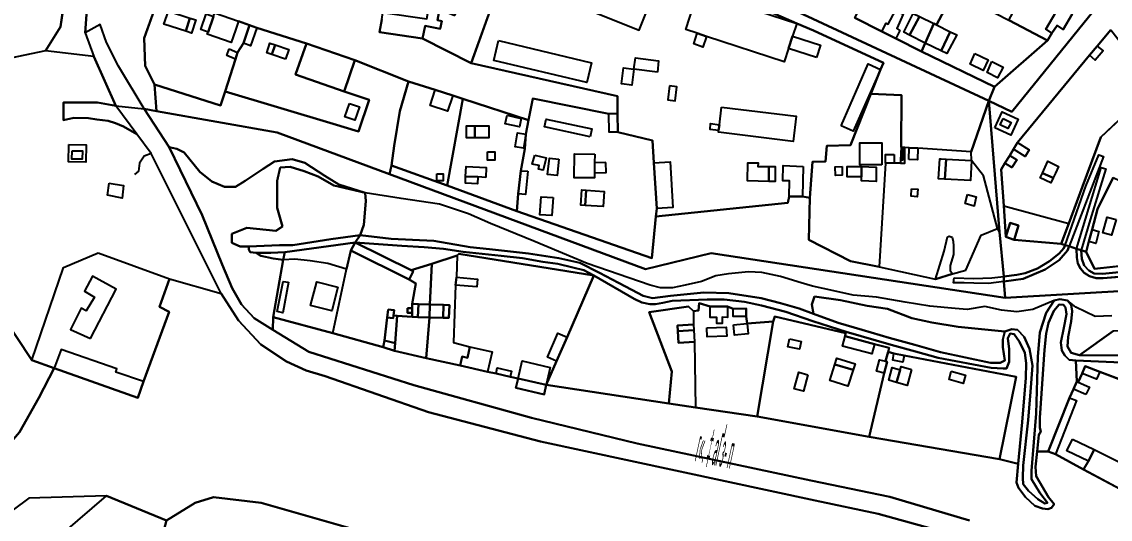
# Model space of a CAD drawing. Extents: x -0.0117 to 0.0179, y -0.0158 to 0.0121.
# Drawn here: x -0.001048 to 0.003397, y -0.00406 to -0.002031 of the extents above; entities that cross this region are included whole.
import ezdxf

# ---------------------------------------------------------------- set-up
doc = ezdxf.new("R2010")
doc.units = 0
doc.header["$MEASUREMENT"] = 0
doc.linetypes.add('DASHED', pattern=[0.75, 0.5, -0.25])
doc.linetypes.add('DOT', pattern=[1, 0, -1])
doc.layers.get('0').update_dxf_attribs({"linetype": 'CONTINUOUS'})

msp = doc.modelspace()

# ---------------------------------------------------------------- linework, layer by layer
at = {"color": 7, "linetype": 'DOT'}
for points in [[(-0.000268, -0.001028), (-0.000406, -0.001352), (-0.00048, -0.001526), (-0.000493, -0.001556), (-0.000499, -0.001572), (-0.000456, -0.00159), (-0.000473, -0.001647), (-0.0005, -0.001735), (-0.000485, -0.001793), (-0.000483, -0.001916), (-0.000548, -0.002098), (-0.000544, -0.002211), (-0.000505, -0.002287), (-0.000497, -0.002395), (-0.000548, -0.002386), (-0.000652, -0.002212), (-0.000701, -0.002115), (-0.000728, -0.002042), (-0.000788, -0.002076), (-0.000758, -0.001633), (-0.000483, -0.000776)], [(-0.001934, -0.001832), (-0.001608, -0.001702), (-0.001558, -0.001594), (-0.001289, -0.001584), (-0.000758, -0.001633), (-0.000788, -0.002076), (-0.000753, -0.002172), (-0.000951, -0.00215), (-0.00089, -0.002052), (-0.000854, -0.001813), (-0.001034, -0.001777), (-0.001047, -0.00183), (-0.001263, -0.001791), (-0.001347, -0.001814), (-0.001403, -0.001867), (-0.001446, -0.001866), (-0.001458, -0.001927), (-0.001467, -0.001972), (-0.00151, -0.001964)], [(0.000952, -0.001599), (0.001018, -0.00156), (0.000787, -0.0022), (0.000589, -0.002099), (0.0006, -0.002048), (0.000661, -0.00206), (0.000668, -0.002028), (0.00065, -0.002024), (0.000658, -0.00198), (0.000721, -0.002005), (0.000745, -0.001945), (0.000792, -0.001965), (0.00083, -0.001873), (0.000902, -0.001742), (0.000909, -0.001713)], [(0.002983, -0.002024), (0.003054, -0.001893), (0.003092, -0.001913), (0.003108, -0.00188), (0.003126, -0.001843), (0.003151, -0.001858), (0.003138, -0.001887), (0.003116, -0.001925), (0.003189, -0.001969), (0.003134, -0.002061), (0.003159, -0.002077), (0.003141, -0.002108)], [(0.000115, -0.002119), (0.000313, -0.002188), (0.000269, -0.002315), (0.00007, -0.002246)], [(0.000313, -0.002188), (0.000532, -0.002274), (0.000496, -0.002395), (0.000473, -0.002537), (0.000462, -0.002617), (0.000454, -0.002653), (-0.000004, -0.002483), (-0.000497, -0.002395), (-0.000505, -0.002287), (-0.000236, -0.002373), (-0.000217, -0.002316), (0.000224, -0.002448), (0.000327, -0.002478), (0.000371, -0.00235), (0.000269, -0.002315)], [(0.002901, -0.002353), (0.002945, -0.002888), (0.002937, -0.002875), (0.002879, -0.002659), (0.00283, -0.002597), (0.002829, -0.002561)], [(-0.000445, -0.002543), (-0.000415, -0.002549), (-0.000385, -0.002564), (-0.000321, -0.002643), (-0.000272, -0.002683), (-0.00022, -0.002704), (-0.000175, -0.002704), (-0.000135, -0.00268), (-0.000062, -0.002631), (-0.000016, -0.002601), (0.000057, -0.002592), (0.000108, -0.002607), (0.00019, -0.002659), (0.000247, -0.002695), (0.000355, -0.002729), (0.000227, -0.002699), (0.000163, -0.002662), (0.000105, -0.002641), (0.000048, -0.002623), (0.000008, -0.002626), (-0.000004, -0.00268), (-0.000004, -0.00279), (0.000017, -0.002866), (-0.00001, -0.002884), (-0.000129, -0.002872), (-0.00019, -0.002896), (-0.00019, -0.002933), (-0.000156, -0.002948), (-0.00012, -0.002948), (-0.000121, -0.00296), (-0.000115, -0.002971), (-0.000091, -0.002974), (-0.000071, -0.002986), (-0.000021, -0.002997), (0.00002, -0.003002), (-0.000021, -0.003236), (-0.000022, -0.003288), (-0.000098, -0.00324), (-0.00015, -0.003185), (-0.000189, -0.003118), (-0.000229, -0.003021), (-0.000311, -0.00282)], [(0.000462, -0.002617), (0.000689, -0.002699), (0.000974, -0.002803), (0.001525, -0.002996), (0.001542, -0.002825), (0.002081, -0.002769), (0.002086, -0.002744), (0.002141, -0.002744), (0.00217, -0.002749), (0.002166, -0.002921), (0.002337, -0.003008), (0.002454, -0.003031), (0.002683, -0.003081), (0.002753, -0.00306), (0.002807, -0.003044), (0.00287, -0.002901), (0.002937, -0.002875), (0.002945, -0.002888), (0.002962, -0.00307), (0.002963, -0.00309), (0.002968, -0.003157), (0.001767, -0.002975), (0.001499, -0.00304), (0.000454, -0.002653)], [(0.000008, -0.002626), (0.000048, -0.002623), (0.000105, -0.002641), (0.000163, -0.002662), (0.000227, -0.002699), (0.000355, -0.002729), (0.000358, -0.002763), (0.000349, -0.00286), (0.000334, -0.002902), (0.000215, -0.002918), (0.00006, -0.002942), (0.000005, -0.002942), (-0.00012, -0.002948), (-0.000156, -0.002948), (-0.00019, -0.002933), (-0.00019, -0.002896), (-0.000129, -0.002872), (-0.00001, -0.002884), (0.000017, -0.002866), (-0.000004, -0.00279), (-0.000004, -0.00268)], [(0.000026, -0.002971), (0.000314, -0.002931), (0.000296, -0.002964), (0.000278, -0.00304), (0.000202, -0.003017), (0.00013, -0.003006), (0.000068, -0.003), (0.00002, -0.003002)], [(0.000314, -0.002931), (0.000428, -0.002939), (0.000504, -0.002945), (0.000595, -0.002951), (0.000674, -0.002958), (0.000755, -0.002969), (0.00091, -0.002986), (0.000997, -0.002996), (0.00108, -0.00301), (0.001141, -0.003018), (0.001203, -0.003033), (0.001248, -0.003044), (0.001289, -0.003066), (0.000737, -0.002978), (0.00073, -0.002985), (0.000627, -0.003018), (0.000542, -0.003045)], [(-0.000091, -0.002974), (-0.00003, -0.002974), (0.000026, -0.002971), (0.00002, -0.003002), (-0.000021, -0.002997), (-0.000071, -0.002986)], [(0.000296, -0.002964), (0.000534, -0.003083), (0.000562, -0.003099), (0.000547, -0.003182), (0.000547, -0.003199), (0.000528, -0.003199), (0.000527, -0.003218), (0.000546, -0.003218), (0.000546, -0.003235), (0.000485, -0.003231), (0.000471, -0.00323), (0.000473, -0.003208), (0.000448, -0.003205), (0.000444, -0.003237), (0.000433, -0.003331), (0.000428, -0.003359), (0.000223, -0.003301), (0.000278, -0.00304)], [(0.000542, -0.003045), (0.000627, -0.003018), (0.000619, -0.003184), (0.000572, -0.003183), (0.000547, -0.003182), (0.000562, -0.003099), (0.000534, -0.003083), (0.000551, -0.00305)], [(0.001289, -0.003066), (0.001453, -0.003161), (0.001485, -0.003176), (0.001517, -0.003183), (0.00154, -0.003183), (0.00157, -0.003177), (0.001608, -0.00317), (0.001751, -0.003164), (0.00182, -0.003164), (0.001903, -0.003173), (0.001973, -0.003188), (0.002072, -0.003215), (0.002182, -0.003253), (0.002319, -0.003296), (0.002503, -0.003349), (0.002602, -0.003376), (0.002695, -0.003402), (0.002911, -0.003443), (0.00296, -0.003446), (0.002973, -0.003445), (0.002985, -0.003419), (0.002985, -0.003367), (0.002979, -0.003322), (0.002988, -0.003303), (0.003005, -0.003306), (0.003026, -0.003337), (0.003048, -0.003382), (0.003054, -0.003424), (0.003052, -0.003484), (0.003037, -0.003664), (0.003021, -0.003834), (0.002945, -0.003816), (0.003013, -0.00348), (0.002555, -0.003392), (0.002514, -0.003384), (0.00249, -0.003377), (0.002494, -0.003361), (0.002435, -0.003346), (0.002315, -0.003314), (0.002316, -0.003302), (0.002027, -0.003234), (0.002021, -0.003254), (0.001914, -0.003262), (0.001911, -0.003233), (0.001911, -0.003201), (0.001858, -0.003202), (0.001834, -0.003193), (0.001763, -0.003192), (0.001718, -0.003179), (0.001716, -0.003209), (0.001695, -0.003212), (0.001675, -0.003192), (0.001514, -0.003216), (0.001607, -0.003458), (0.001595, -0.003589), (0.001094, -0.003512), (0.001136, -0.003416), (0.00118, -0.003318)], [(0.002186, -0.003223), (0.002179, -0.003185), (0.00219, -0.003152), (0.002296, -0.003167), (0.002404, -0.00319), (0.002488, -0.003202), (0.002587, -0.00324), (0.002669, -0.003258), (0.002776, -0.003276), (0.002885, -0.003287), (0.002966, -0.003294), (0.002958, -0.003327), (0.002958, -0.003359), (0.002966, -0.003413), (0.002948, -0.003422), (0.002908, -0.003422), (0.002704, -0.003379), (0.002599, -0.003349), (0.002494, -0.003321), (0.002384, -0.003288), (0.002286, -0.003259)], [(0.001514, -0.003216), (0.001675, -0.003192), (0.001695, -0.003212), (0.001696, -0.003266), (0.00163, -0.00327), (0.001631, -0.003293), (0.001634, -0.003341), (0.0017, -0.003337), (0.001703, -0.003605), (0.001595, -0.003589), (0.001607, -0.003458)], [(0.003143, -0.003784), (0.003098, -0.003784), (0.003106, -0.003716), (0.003113, -0.003702), (0.003109, -0.003688), (0.00311, -0.003647), (0.003129, -0.003369), (0.003135, -0.003303), (0.003145, -0.003259), (0.003167, -0.00321), (0.003188, -0.003185), (0.003206, -0.003186), (0.003215, -0.003197), (0.003218, -0.003224), (0.003208, -0.003279), (0.003195, -0.00334), (0.0032, -0.003372), (0.003212, -0.003393), (0.003229, -0.00341), (0.003257, -0.003413), (0.00326, -0.003499), (0.003247, -0.00353), (0.003231, -0.003565)], [(0.000485, -0.003231), (0.000546, -0.003235), (0.00057, -0.003236), (0.000617, -0.003237), (0.000604, -0.003404), (0.000475, -0.003373), (0.000477, -0.003342)], [(0.003272, -0.003391), (0.00341, -0.003292), (0.003684, -0.003282), (0.003833, -0.003384), (0.004165, -0.003533), (0.004299, -0.00368), (0.004256, -0.003761), (0.004176, -0.003713), (0.00389, -0.003571), (0.003715, -0.003489), (0.003613, -0.003436), (0.003529, -0.003401), (0.003451, -0.003393)], [(0.00326, -0.003499), (0.003257, -0.003413), (0.003257, -0.003413), (0.003473, -0.003422), (0.003538, -0.00343), (0.003564, -0.003442), (0.003713, -0.00351), (0.003934, -0.003618), (0.004028, -0.003662), (0.004247, -0.003783), (0.004205, -0.003867), (0.004112, -0.003827), (0.004045, -0.003726), (0.00406, -0.003689), (0.004027, -0.003675), (0.004012, -0.00371), (0.003929, -0.003677), (0.00383, -0.003636), (0.003781, -0.003617), (0.003716, -0.003596), (0.003354, -0.003459), (0.003295, -0.003436), (0.003282, -0.003466), (0.003266, -0.003502)], [(-0.001356, -0.004227), (-0.001044, -0.00433), (-0.000954, -0.004182), (-0.000954, -0.004182), (-0.000702, -0.003965), (-0.001019, -0.003974)], [(-0.000702, -0.003965), (-0.000456, -0.004066), (-0.000523, -0.004315), (-0.000954, -0.004182)]]:
    msp.add_lwpolyline(points, close=True, dxfattribs=at)
for points in [[(0.002354, -0.002015), (0.002465, -0.002071), (0.002521, -0.002099), (0.002627, -0.002152), (0.002925, -0.002297), (0.002901, -0.002353), (-0.000483, -0.000776)], [(-0.000483, -0.000776), (0.002901, -0.002353), (0.002829, -0.002561), (0.002611, -0.002547), (0.002576, -0.002545), (0.002558, -0.002544), (0.002549, -0.002544), (0.002543, -0.002543), (0.002545, -0.002331), (0.002419, -0.002325), (0.002459, -0.002225), (0.002471, -0.002199), (0.002186, -0.002066), (0.002117, -0.002038), (0.00189, -0.001938)], [(0.003611, -0.001638), (0.002995, -0.002398), (0.002901, -0.002353), (0.002925, -0.002297), (0.003141, -0.002108), (0.003159, -0.002077), (0.00318, -0.002046), (0.003205, -0.002062), (0.003242, -0.002)], [(0.003399, -0.002064), (0.003344, -0.00213), (0.003312, -0.002167), (0.003019, -0.002524), (0.003002, -0.002551), (0.002987, -0.002576), (0.002966, -0.002608), (0.002951, -0.002633), (0.002962, -0.002782), (0.002971, -0.002909), (0.003005, -0.00292), (0.003197, -0.002937), (0.003213, -0.002942), (0.003207, -0.002955), (0.003189, -0.002976), (0.003149, -0.003008), (0.0031, -0.003037), (0.00305, -0.003057), (0.003016, -0.003064), (0.002962, -0.00307), (0.002945, -0.002888), (0.002901, -0.002353), (0.002995, -0.002398), (0.003611, -0.001638)], [(0.000423, -0.002022), (0.000413, -0.002073), (0.000589, -0.002099), (0.000787, -0.0022), (0.001385, -0.002334), (0.001385, -0.002405), (0.00135, -0.002406), (0.00104, -0.002344), (0.001021, -0.002432), (0.000754, -0.002346), (0.000712, -0.002332), (0.000641, -0.002309), (0.000532, -0.002274), (0.000313, -0.002188), (0.000115, -0.002119), (-0.000087, -0.002056), (-0.000117, -0.002045), (-0.000163, -0.002029)], [(-0.001134, -0.003218), (-0.001007, -0.003411), (-0.000877, -0.003033), (-0.000735, -0.002973), (-0.000444, -0.00308), (-0.000233, -0.003139), (-0.000519, -0.002569), (-0.000578, -0.00249), (-0.000632, -0.002458), (-0.000665, -0.002444), (-0.000695, -0.002435), (-0.000741, -0.002429), (-0.000775, -0.002424), (-0.000835, -0.002423), (-0.000877, -0.002433), (-0.000877, -0.00236), (-0.000793, -0.00236), (-0.000738, -0.00236), (-0.000664, -0.002374), (-0.000753, -0.002172), (-0.000951, -0.00215), (-0.001347, -0.002233)], [(0.00341, -0.003292), (0.003272, -0.003391), (0.003238, -0.003381), (0.003223, -0.003356), (0.003225, -0.003317), (0.003237, -0.003254), (0.003241, -0.003212), (0.003237, -0.003186), (0.003223, -0.003168), (0.003191, -0.003163), (0.003168, -0.003168), (0.003136, -0.003218), (0.00311, -0.003299), (0.003101, -0.003398), (0.003094, -0.003629), (0.003075, -0.003863), (0.003075, -0.003897), (0.003109, -0.003953), (0.003141, -0.003994), (0.003141, -0.003994), (0.00313, -0.003996), (0.003101, -0.003979), (0.003063, -0.003945), (0.003042, -0.003917), (0.00304, -0.003891), (0.003042, -0.003842), (0.003062, -0.003656), (0.003071, -0.003541), (0.00308, -0.003433), (0.003068, -0.003366), (0.003045, -0.003317), (0.003019, -0.003288), (0.002995, -0.003285), (0.002966, -0.003294), (0.002885, -0.003287), (0.002776, -0.003276), (0.002669, -0.003258), (0.002587, -0.00324), (0.002488, -0.003202), (0.002404, -0.00319), (0.002296, -0.003167), (0.00219, -0.003152), (0.002179, -0.003185), (0.002186, -0.003223), (0.002127, -0.003201), (0.00205, -0.003179), (0.001971, -0.003158), (0.00184, -0.003138), (0.001738, -0.003135), (0.001602, -0.003149), (0.001528, -0.003158), (0.00149, -0.003149), (0.001444, -0.003125), (0.001389, -0.003096), (0.001312, -0.003055), (0.001231, -0.003014), (0.001146, -0.002995), (0.001021, -0.002977), (0.000863, -0.002959), (0.000784, -0.00295), (0.000635, -0.002925), (0.000461, -0.002916), (0.000334, -0.002902), (0.000349, -0.00286), (0.000358, -0.002763), (0.000355, -0.002729), (0.000247, -0.002695), (0.00019, -0.002659), (0.000108, -0.002607), (0.000057, -0.002592), (-0.000016, -0.002601), (-0.000062, -0.002631), (-0.000135, -0.00268), (-0.000175, -0.002704), (-0.00022, -0.002704), (-0.000272, -0.002683), (-0.000321, -0.002643), (-0.000385, -0.002564), (-0.000415, -0.002549), (-0.000445, -0.002543), (-0.000548, -0.002386), (-0.000497, -0.002395), (-0.000004, -0.002483), (0.000454, -0.002653), (0.001499, -0.00304), (0.001767, -0.002975), (0.002968, -0.003157), (0.003776, -0.00311)], [(0.003409, -0.002666), (0.003345, -0.002795), (0.003323, -0.002879), (0.00331, -0.002928), (0.003299, -0.002969), (0.003279, -0.002963), (0.003259, -0.002957), (0.00323, -0.002947), (0.003213, -0.002942), (0.003197, -0.002937), (0.003228, -0.002854), (0.003284, -0.002703), (0.003359, -0.002502), (0.003507, -0.002362)], [(-0.001776, -0.004706), (-0.001349, -0.003741), (-0.001359, -0.003657), (-0.001446, -0.002945), (-0.001343, -0.002902), (-0.001252, -0.002886), (-0.001334, -0.003153), (-0.001134, -0.003218), (-0.001007, -0.003411), (-0.000915, -0.003444), (-0.000978, -0.003565), (-0.001057, -0.003705), (-0.001239, -0.003918), (-0.001324, -0.004021), (-0.001422, -0.004107)], [(0.003776, -0.00311), (0.002968, -0.003157), (0.002963, -0.00309), (0.003042, -0.00308), (0.003132, -0.003042), (0.003189, -0.003004), (0.003222, -0.002964), (0.00323, -0.002947), (0.003259, -0.002957), (0.00326, -0.002993), (0.003265, -0.003017), (0.003275, -0.003037), (0.003291, -0.003055), (0.003312, -0.003069), (0.003339, -0.003077), (0.003368, -0.003077), (0.003781, -0.003042)], [(0.003785, -0.003017), (0.003365, -0.00306), (0.003332, -0.003058), (0.00331, -0.003046), (0.00329, -0.003025), (0.003281, -0.002998), (0.003279, -0.002963), (0.003299, -0.002969), (0.003333, -0.003039), (0.003797, -0.002988)], [(-0.001422, -0.004107), (-0.001324, -0.004021), (-0.001239, -0.003918), (-0.001057, -0.003705), (-0.000978, -0.003565), (-0.000915, -0.003444), (-0.000574, -0.003565), (-0.00055, -0.003499), (-0.000445, -0.003215), (-0.000485, -0.003194), (-0.000444, -0.00308), (-0.000233, -0.003139), (-0.000162, -0.00325), (-0.000072, -0.003347), (0.000033, -0.003417), (0.000114, -0.003454), (0.000191, -0.003477), (0.000613, -0.003624), (0.00107, -0.003743), (0.002192, -0.003984), (0.00245, -0.004039), (0.002858, -0.004152)], [(0.002823, -0.004066), (0.002497, -0.003969), (0.002175, -0.003903), (0.001466, -0.003751), (0.001034, -0.003647), (0.000553, -0.003513), (0.000124, -0.003377), (-0.000022, -0.003288), (-0.000021, -0.003236), (0.000223, -0.003301), (0.000428, -0.003359), (0.000475, -0.003373), (0.000604, -0.003404), (0.000743, -0.003434), (0.000854, -0.003459), (0.000889, -0.003466), (0.000947, -0.003479), (0.000979, -0.003486), (0.00097, -0.003525), (0.001085, -0.003552), (0.001094, -0.003512), (0.001595, -0.003589), (0.001703, -0.003605), (0.001955, -0.003642), (0.002413, -0.003724), (0.002945, -0.003816), (0.003021, -0.003834), (0.003014, -0.003911), (0.003023, -0.003932), (0.003051, -0.00397), (0.003089, -0.004006), (0.003121, -0.004017), (0.003142, -0.00402), (0.003157, -0.004014), (0.003168, -0.003999), (0.003145, -0.003971), (0.003095, -0.003885), (0.003092, -0.003847), (0.003098, -0.003784), (0.003143, -0.003784), (0.003173, -0.003795), (0.003288, -0.003858), (0.003517, -0.00398)], [(0.00055, -0.00417), (-0.00007, -0.003994), (-0.000265, -0.00397), (-0.000339, -0.003993), (-0.000456, -0.004066), (-0.000702, -0.003965), (-0.001019, -0.003974), (-0.001356, -0.004227)]]:
    msp.add_lwpolyline(points, dxfattribs=at)
at = {"color": 7, "linetype": 'Continuous'}
for points in [[(0.00189, -0.001938), (0.002117, -0.002038), (0.002186, -0.002066), (0.002471, -0.002199), (0.002459, -0.002225), (0.002419, -0.002325), (0.002336, -0.002534), (0.00224, -0.002537), (0.002234, -0.002601), (0.002181, -0.002603), (0.00217, -0.002749), (0.002141, -0.002744), (0.002086, -0.002744), (0.002081, -0.002769), (0.001542, -0.002825), (0.001545, -0.002793), (0.001533, -0.002606), (0.001528, -0.002515), (0.001387, -0.002481), (0.001385, -0.002405), (0.001385, -0.002334), (0.000787, -0.0022), (0.001018, -0.00156)], [(0.00189, -0.001938), (0.002117, -0.002038), (0.002186, -0.002066), (0.002471, -0.002199), (0.002459, -0.002225), (0.002419, -0.002325), (0.002336, -0.002534), (0.00224, -0.002537), (0.002234, -0.002601), (0.002181, -0.002603), (0.00217, -0.002749), (0.002141, -0.002744), (0.002086, -0.002744), (0.002081, -0.002769), (0.001542, -0.002825), (0.001545, -0.002793), (0.001533, -0.002606), (0.001528, -0.002515), (0.001387, -0.002481), (0.001385, -0.002405), (0.001385, -0.002334), (0.000787, -0.0022), (0.001018, -0.00156)], [(0.003189, -0.001969), (0.003134, -0.002061), (0.003159, -0.002077), (0.003141, -0.002108), (0.002983, -0.002024)], [(0.003189, -0.001969), (0.003134, -0.002061), (0.003159, -0.002077), (0.003141, -0.002108), (0.002983, -0.002024)], [(0.002858, -0.004152), (0.00245, -0.004039), (0.002192, -0.003984), (0.00107, -0.003743), (0.000613, -0.003624), (0.000191, -0.003477), (0.000114, -0.003454), (0.000033, -0.003417), (-0.000072, -0.003347), (-0.000162, -0.00325), (-0.000233, -0.003139), (-0.000519, -0.002569), (-0.000578, -0.00249), (-0.000664, -0.002374), (-0.000548, -0.002386), (-0.000445, -0.002543), (-0.000311, -0.00282), (-0.000229, -0.003021), (-0.000189, -0.003118), (-0.00015, -0.003185), (-0.000098, -0.00324), (-0.000022, -0.003288), (0.000124, -0.003377), (0.000553, -0.003513), (0.001034, -0.003647), (0.001466, -0.003751), (0.002175, -0.003903), (0.002497, -0.003969), (0.002823, -0.004066)], [(0.003473, -0.003422), (0.003257, -0.003413), (0.003257, -0.003413), (0.003229, -0.00341), (0.003212, -0.003393), (0.0032, -0.003372), (0.003195, -0.00334), (0.003208, -0.003279), (0.003218, -0.003224), (0.003215, -0.003197), (0.003206, -0.003186), (0.003188, -0.003185), (0.003167, -0.00321), (0.003145, -0.003259), (0.003135, -0.003303), (0.003129, -0.003369), (0.00311, -0.003647), (0.003109, -0.003688), (0.003113, -0.003702), (0.003106, -0.003716), (0.003098, -0.003784), (0.003092, -0.003847), (0.003095, -0.003885), (0.003145, -0.003971), (0.003168, -0.003999), (0.003157, -0.004014), (0.003142, -0.00402), (0.003121, -0.004017), (0.003089, -0.004006), (0.003051, -0.00397), (0.003023, -0.003932), (0.003014, -0.003911), (0.003021, -0.003834), (0.003037, -0.003664), (0.003052, -0.003484), (0.003054, -0.003424), (0.003048, -0.003382), (0.003026, -0.003337), (0.003005, -0.003306), (0.002988, -0.003303), (0.002979, -0.003322), (0.002985, -0.003367), (0.002985, -0.003419), (0.002973, -0.003445), (0.00296, -0.003446), (0.002911, -0.003443), (0.002695, -0.003402), (0.002602, -0.003376), (0.002503, -0.003349), (0.002319, -0.003296), (0.002182, -0.003253), (0.002072, -0.003215), (0.001973, -0.003188), (0.001903, -0.003173), (0.00182, -0.003164), (0.001751, -0.003164), (0.001608, -0.00317), (0.00157, -0.003177), (0.00154, -0.003183), (0.001517, -0.003183), (0.001485, -0.003176), (0.001453, -0.003161), (0.001289, -0.003066), (0.001248, -0.003044), (0.001203, -0.003033), (0.001141, -0.003018), (0.00108, -0.00301), (0.000997, -0.002996), (0.00091, -0.002986), (0.000755, -0.002969), (0.000674, -0.002958), (0.000595, -0.002951), (0.000504, -0.002945), (0.000428, -0.002939), (0.000314, -0.002931), (0.000334, -0.002902), (0.000461, -0.002916), (0.000635, -0.002925), (0.000784, -0.00295), (0.000863, -0.002959), (0.001021, -0.002977), (0.001146, -0.002995), (0.001231, -0.003014), (0.001312, -0.003055), (0.001389, -0.003096), (0.001444, -0.003125), (0.00149, -0.003149), (0.001528, -0.003158), (0.001602, -0.003149), (0.001738, -0.003135), (0.00184, -0.003138), (0.001971, -0.003158), (0.00205, -0.003179), (0.002127, -0.003201), (0.002186, -0.003223), (0.002286, -0.003259), (0.002384, -0.003288), (0.002494, -0.003321), (0.002599, -0.003349), (0.002704, -0.003379), (0.002908, -0.003422), (0.002948, -0.003422), (0.002966, -0.003413), (0.002958, -0.003359), (0.002958, -0.003327), (0.002966, -0.003294), (0.002995, -0.003285), (0.003019, -0.003288), (0.003045, -0.003317), (0.003068, -0.003366), (0.00308, -0.003433), (0.003071, -0.003541), (0.003062, -0.003656), (0.003042, -0.003842), (0.00304, -0.003891), (0.003042, -0.003917), (0.003063, -0.003945), (0.003101, -0.003979), (0.00313, -0.003996), (0.003141, -0.003994), (0.003109, -0.003953), (0.003075, -0.003897), (0.003075, -0.003863), (0.003094, -0.003629), (0.003101, -0.003398), (0.00311, -0.003299), (0.003136, -0.003218), (0.003168, -0.003168), (0.003191, -0.003163), (0.003223, -0.003168), (0.003237, -0.003186), (0.003241, -0.003212), (0.003237, -0.003254), (0.003225, -0.003317), (0.003223, -0.003356), (0.003238, -0.003381), (0.003272, -0.003391), (0.003451, -0.003393)], [(0.003781, -0.003042), (0.003368, -0.003077), (0.003339, -0.003077), (0.003312, -0.003069), (0.003291, -0.003055), (0.003275, -0.003037), (0.003265, -0.003017), (0.00326, -0.002993), (0.003259, -0.002957), (0.003279, -0.002963), (0.003281, -0.002998), (0.00329, -0.003025), (0.00331, -0.003046), (0.003332, -0.003058), (0.003365, -0.00306), (0.003785, -0.003017)]]:
    msp.add_lwpolyline(points, dxfattribs=at)
for points in [[(0.002525, -0.001688), (0.002647, -0.001752), (0.00261, -0.001833), (0.00266, -0.001858), (0.002695, -0.001875), (0.002751, -0.001903), (0.002733, -0.001939), (0.002741, -0.001944), (0.002688, -0.002044), (0.002677, -0.002038), (0.002642, -0.002118), (0.002627, -0.002152), (0.002521, -0.002099), (0.002465, -0.002071), (0.002354, -0.002015), (0.002371, -0.001985), (0.002437, -0.001858), (0.002455, -0.001824), (0.002486, -0.001764)], [(0.002525, -0.001688), (0.002647, -0.001752), (0.00261, -0.001833), (0.00266, -0.001858), (0.002695, -0.001875), (0.002751, -0.001903), (0.002733, -0.001939), (0.002741, -0.001944), (0.002688, -0.002044), (0.002677, -0.002038), (0.002642, -0.002118), (0.002627, -0.002152), (0.002521, -0.002099), (0.002465, -0.002071), (0.002354, -0.002015), (0.002371, -0.001985), (0.002437, -0.001858), (0.002455, -0.001824), (0.002486, -0.001764)], [(-0.001263, -0.001791), (-0.001047, -0.00183), (-0.001034, -0.001777), (-0.000854, -0.001813), (-0.00089, -0.002052), (-0.000951, -0.00215), (-0.001347, -0.002233)], [(-0.001263, -0.001791), (-0.001047, -0.00183), (-0.001034, -0.001777), (-0.000854, -0.001813), (-0.00089, -0.002052), (-0.000951, -0.00215), (-0.001347, -0.002233)], [(0.001259, -0.001837), (0.001211, -0.001961), (0.001474, -0.002065), (0.001523, -0.001941)], [(0.001715, -0.001906), (0.002117, -0.002038), (0.0021, -0.002089), (0.002083, -0.00214), (0.002065, -0.002195), (0.001749, -0.002091), (0.001711, -0.002078), (0.001664, -0.002063)], [(0.002751, -0.001903), (0.002805, -0.001932), (0.002871, -0.001967), (0.002983, -0.002024), (0.003141, -0.002108), (0.002925, -0.002297), (0.002627, -0.002152), (0.002642, -0.002118), (0.002677, -0.002038), (0.002688, -0.002044), (0.002741, -0.001944), (0.002733, -0.001939)], [(0.002751, -0.001903), (0.002805, -0.001932), (0.002871, -0.001967), (0.002983, -0.002024), (0.003141, -0.002108), (0.002925, -0.002297), (0.002627, -0.002152), (0.002642, -0.002118), (0.002677, -0.002038), (0.002688, -0.002044), (0.002741, -0.001944), (0.002733, -0.001939)], [(-0.000217, -0.002316), (-0.000236, -0.002373), (-0.000505, -0.002287), (-0.000544, -0.002211), (-0.000548, -0.002098), (-0.000483, -0.001916), (-0.000321, -0.001974), (-0.00026, -0.001995), (-0.000163, -0.002029), (-0.000117, -0.002045), (-0.000142, -0.002118), (-0.000167, -0.002156), (-0.000175, -0.002183)], [(-0.000217, -0.002316), (-0.000236, -0.002373), (-0.000505, -0.002287), (-0.000544, -0.002211), (-0.000548, -0.002098), (-0.000483, -0.001916), (-0.000321, -0.001974), (-0.00026, -0.001995), (-0.000163, -0.002029), (-0.000117, -0.002045), (-0.000142, -0.002118), (-0.000167, -0.002156), (-0.000175, -0.002183)], [(0.003213, -0.001929), (0.003228, -0.001938), (0.003252, -0.001952), (0.00323, -0.001991), (0.003242, -0.002), (0.003205, -0.002062), (0.00318, -0.002046), (0.003159, -0.002077), (0.003134, -0.002061), (0.003189, -0.001969)], [(-0.000449, -0.001987), (-0.000361, -0.002016), (-0.000378, -0.002069), (-0.000467, -0.002041)], [(-0.000265, -0.00201), (-0.000287, -0.002073), (-0.000317, -0.002062), (-0.000295, -0.001999)], [(-0.00026, -0.001995), (-0.000163, -0.002029), (-0.000175, -0.002065), (-0.000193, -0.002115), (-0.00029, -0.002081), (-0.000287, -0.002073), (-0.000265, -0.00201)], [(0.000589, -0.002099), (0.000413, -0.002073), (0.000423, -0.002022), (0.000427, -0.001993), (0.000607, -0.002019), (0.000614, -0.001971), (0.000658, -0.00198), (0.00065, -0.002024), (0.000668, -0.002028), (0.000661, -0.00206), (0.0006, -0.002048)], [(0.000589, -0.002099), (0.000413, -0.002073), (0.000423, -0.002022), (0.000427, -0.001993), (0.000607, -0.002019), (0.000614, -0.001971), (0.000658, -0.00198), (0.00065, -0.002024), (0.000668, -0.002028), (0.000661, -0.00206), (0.0006, -0.002048)], [(0.00252, -0.001985), (0.002552, -0.002), (0.002525, -0.002058), (0.002538, -0.002066), (0.002521, -0.002099), (0.002465, -0.002071), (0.002482, -0.002037), (0.00249, -0.002041)], [(0.002618, -0.002009), (0.002578, -0.002085), (0.002554, -0.002073), (0.002592, -0.001997)], [(-0.000548, -0.002386), (-0.000652, -0.002212), (-0.000701, -0.002115), (-0.000728, -0.002042), (-0.000788, -0.002076), (-0.000753, -0.002172), (-0.000664, -0.002374)], [(-0.000378, -0.002069), (-0.000361, -0.002016), (-0.000337, -0.002023), (-0.000354, -0.002077)], [(0.002677, -0.002038), (0.002642, -0.002118), (0.002578, -0.002085), (0.002618, -0.002009)], [(0.002677, -0.002038), (0.002688, -0.002044), (0.002744, -0.002072), (0.002706, -0.002149), (0.002642, -0.002118)], [(-0.000217, -0.002316), (-0.000175, -0.002183), (-0.000167, -0.002156), (-0.000142, -0.002118), (-0.000117, -0.002045), (-0.000087, -0.002056), (0.000115, -0.002119), (0.00007, -0.002246), (0.000269, -0.002315), (0.000371, -0.00235), (0.000327, -0.002478), (0.000224, -0.002448)], [(-0.000217, -0.002316), (-0.000175, -0.002183), (-0.000167, -0.002156), (-0.000142, -0.002118), (-0.000117, -0.002045), (-0.000087, -0.002056), (0.000115, -0.002119), (0.00007, -0.002246), (0.000269, -0.002315), (0.000371, -0.00235), (0.000327, -0.002478), (0.000224, -0.002448)], [(-0.000142, -0.002118), (-0.000117, -0.002045), (-0.000087, -0.002056), (-0.000113, -0.002129)], [(0.001711, -0.002078), (0.001749, -0.002091), (0.001734, -0.002134), (0.001697, -0.002121)], [(0.002744, -0.002072), (0.00277, -0.002084), (0.00273, -0.002161), (0.002706, -0.002149)], [(0.003399, -0.002064), (0.003572, -0.002286), (0.003546, -0.002334), (0.003507, -0.002362), (0.003359, -0.002502), (0.003284, -0.002703), (0.003228, -0.002854), (0.003197, -0.002937), (0.003005, -0.00292), (0.002971, -0.002909), (0.002962, -0.002782), (0.002951, -0.002633), (0.002966, -0.002608), (0.002987, -0.002576), (0.003002, -0.002551), (0.003019, -0.002524), (0.003312, -0.002167), (0.003344, -0.00213)], [(0.003399, -0.002064), (0.003572, -0.002286), (0.003546, -0.002334), (0.003507, -0.002362), (0.003359, -0.002502), (0.003284, -0.002703), (0.003228, -0.002854), (0.003197, -0.002937), (0.003005, -0.00292), (0.002971, -0.002909), (0.002962, -0.002782), (0.002951, -0.002633), (0.002966, -0.002608), (0.002987, -0.002576), (0.003002, -0.002551), (0.003019, -0.002524), (0.003312, -0.002167), (0.003344, -0.00213)], [(-0.000013, -0.002125), (-0.000026, -0.002165), (-0.000047, -0.002158), (-0.000034, -0.002118)], [(0.00003, -0.002184), (-0.000026, -0.002165), (-0.000013, -0.002125), (0.000043, -0.002144)], [(0.000899, -0.002108), (0.001279, -0.002198), (0.00126, -0.002279), (0.00088, -0.002189)], [(0.002198, -0.002177), (0.002083, -0.00214), (0.0021, -0.002089), (0.002214, -0.002126)], [(0.003312, -0.002167), (0.003344, -0.00213), (0.003368, -0.00215), (0.003336, -0.002187)], [(-0.000201, -0.002141), (-0.000167, -0.002156), (-0.000175, -0.002183), (-0.00021, -0.002168)], [(0.002844, -0.00216), (0.002899, -0.002186), (0.002878, -0.00223), (0.002825, -0.002204)], [(0.001452, -0.002224), (0.001444, -0.00229), (0.001402, -0.002284), (0.00141, -0.002219)], [(0.001548, -0.002236), (0.001452, -0.002224), (0.001458, -0.002178), (0.001553, -0.00219)], [(0.002298, -0.002455), (0.002409, -0.002203), (0.002459, -0.002225), (0.002348, -0.002477)], [(0.002914, -0.002193), (0.00296, -0.002216), (0.002937, -0.002259), (0.002895, -0.002238)], [(0.000532, -0.002274), (0.000641, -0.002309), (0.000712, -0.002332), (0.000754, -0.002346), (0.000689, -0.002699), (0.000462, -0.002617), (0.000473, -0.002537), (0.000496, -0.002395)], [(0.000532, -0.002274), (0.000641, -0.002309), (0.000712, -0.002332), (0.000754, -0.002346), (0.000689, -0.002699), (0.000462, -0.002617), (0.000473, -0.002537), (0.000496, -0.002395)], [(0.000641, -0.002309), (0.000712, -0.002332), (0.000691, -0.002396), (0.00062, -0.002373)], [(0.001597, -0.002292), (0.00159, -0.00235), (0.00162, -0.002354), (0.001627, -0.002296)], [(0.000754, -0.002346), (0.001021, -0.002432), (0.001011, -0.00249), (0.001007, -0.00255), (0.00099, -0.002639), (0.00098, -0.002733), (0.000974, -0.002803), (0.000689, -0.002699)], [(0.000754, -0.002346), (0.001021, -0.002432), (0.001011, -0.00249), (0.001007, -0.00255), (0.00099, -0.002639), (0.00098, -0.002733), (0.000974, -0.002803), (0.000689, -0.002699)], [(0.001387, -0.002481), (0.001528, -0.002515), (0.001533, -0.002606), (0.001545, -0.002793), (0.001542, -0.002825), (0.001525, -0.002996), (0.000974, -0.002803), (0.00098, -0.002733), (0.00099, -0.002639), (0.001007, -0.00255), (0.001011, -0.00249), (0.001021, -0.002432), (0.00104, -0.002344), (0.00135, -0.002406), (0.001385, -0.002405)], [(0.001387, -0.002481), (0.001528, -0.002515), (0.001533, -0.002606), (0.001545, -0.002793), (0.001542, -0.002825), (0.001525, -0.002996), (0.000974, -0.002803), (0.00098, -0.002733), (0.00099, -0.002639), (0.001007, -0.00255), (0.001011, -0.00249), (0.001021, -0.002432), (0.00104, -0.002344), (0.00135, -0.002406), (0.001385, -0.002405)], [(0.002336, -0.002534), (0.002419, -0.002325), (0.002545, -0.002331), (0.002543, -0.002543), (0.002541, -0.002596), (0.00254, -0.002608), (0.002515, -0.002608), (0.00248, -0.002608), (0.002454, -0.003031), (0.002337, -0.003008), (0.002166, -0.002921), (0.00217, -0.002749), (0.002181, -0.002603), (0.002234, -0.002601), (0.00224, -0.002537)], [(0.002336, -0.002534), (0.002419, -0.002325), (0.002545, -0.002331), (0.002543, -0.002543), (0.002541, -0.002596), (0.00254, -0.002608), (0.002515, -0.002608), (0.00248, -0.002608), (0.002454, -0.003031), (0.002337, -0.003008), (0.002166, -0.002921), (0.00217, -0.002749), (0.002181, -0.002603), (0.002234, -0.002601), (0.00224, -0.002537)], [(-0.000664, -0.002374), (-0.000738, -0.00236), (-0.000793, -0.00236), (-0.000877, -0.00236), (-0.000877, -0.002433), (-0.000835, -0.002423), (-0.000775, -0.002424), (-0.000741, -0.002429), (-0.000695, -0.002435), (-0.000665, -0.002444), (-0.000632, -0.002458), (-0.000578, -0.00249)], [(0.000291, -0.002364), (0.000331, -0.002378), (0.000312, -0.002433), (0.000272, -0.002419)], [(0.00181, -0.002379), (0.002115, -0.002416), (0.002103, -0.002519), (0.001797, -0.002482), (0.001798, -0.002475), (0.001801, -0.002451)], [(0.002926, -0.002463), (0.002956, -0.002398), (0.003021, -0.002428), (0.002991, -0.002493)], [(0.002926, -0.002463), (0.002956, -0.002398), (0.003021, -0.002428), (0.002991, -0.002493)], [(0.000934, -0.002412), (0.000992, -0.002425), (0.000985, -0.00246), (0.000926, -0.002447)], [(0.001273, -0.0025), (0.001087, -0.00246), (0.001094, -0.002428), (0.00128, -0.002468)], [(0.001385, -0.002405), (0.001387, -0.002481), (0.001351, -0.002482), (0.00135, -0.002406)], [(0.00296, -0.002426), (0.002992, -0.002442), (0.002979, -0.002467), (0.002948, -0.002451)], [(0.000802, -0.002455), (0.000802, -0.002505), (0.000768, -0.002505), (0.000768, -0.002455)], [(0.000802, -0.002455), (0.000859, -0.002455), (0.000859, -0.002505), (0.000802, -0.002505)], [(0.001011, -0.00249), (0.001001, -0.002547), (0.000967, -0.002541), (0.000977, -0.002484)], [(0.001801, -0.002451), (0.001798, -0.002475), (0.001763, -0.002471), (0.001765, -0.002446)], [(-0.000855, -0.002532), (-0.000785, -0.002533), (-0.000786, -0.002604), (-0.000857, -0.002602)], [(-0.000855, -0.002532), (-0.000785, -0.002533), (-0.000786, -0.002604), (-0.000857, -0.002602)], [(0.002465, -0.002615), (0.002375, -0.002615), (0.002375, -0.002525), (0.002465, -0.002525)], [(0.003002, -0.002551), (0.003019, -0.002524), (0.003066, -0.002553), (0.003049, -0.00258)], [(-0.000842, -0.002557), (-0.0008, -0.002557), (-0.000801, -0.002592), (-0.000843, -0.002591)], [(0.000854, -0.002561), (0.000884, -0.002561), (0.000884, -0.002596), (0.000854, -0.002596)], [(0.001048, -0.002575), (0.001094, -0.002586), (0.001082, -0.002636), (0.001062, -0.002632), (0.001065, -0.002618), (0.001037, -0.002612)], [(0.001292, -0.002571), (0.001291, -0.002607), (0.001291, -0.002647), (0.001291, -0.002668), (0.001208, -0.002668), (0.001209, -0.00257)], [(0.002829, -0.002561), (0.002611, -0.002547), (0.002576, -0.002545), (0.002558, -0.002544), (0.002549, -0.002544), (0.002543, -0.002543), (0.002541, -0.002596), (0.00254, -0.002608), (0.002515, -0.002608), (0.00248, -0.002608), (0.002454, -0.003031), (0.002683, -0.003081), (0.002753, -0.00306), (0.002807, -0.003044), (0.00287, -0.002901), (0.002937, -0.002875), (0.002879, -0.002659), (0.00283, -0.002597)], [(0.002829, -0.002561), (0.002611, -0.002547), (0.002576, -0.002545), (0.002558, -0.002544), (0.002549, -0.002544), (0.002543, -0.002543), (0.002541, -0.002596), (0.00254, -0.002608), (0.002515, -0.002608), (0.00248, -0.002608), (0.002454, -0.003031), (0.002683, -0.003081), (0.002753, -0.00306), (0.002807, -0.003044), (0.00287, -0.002901), (0.002937, -0.002875), (0.002879, -0.002659), (0.00283, -0.002597)], [(0.002515, -0.002572), (0.002515, -0.002608), (0.00248, -0.002608), (0.00248, -0.002572)], [(0.00254, -0.002608), (0.002558, -0.002608), (0.002558, -0.002544), (0.002549, -0.002544), (0.002549, -0.002596), (0.002541, -0.002596)], [(0.002574, -0.002593), (0.002576, -0.002545), (0.002611, -0.002547), (0.00261, -0.002594)], [(0.002966, -0.002608), (0.002987, -0.002576), (0.003015, -0.002594), (0.002995, -0.002626)], [(0.003213, -0.002942), (0.003298, -0.002702), (0.003351, -0.002574), (0.00337, -0.00258), (0.00323, -0.002947)], [(0.000847, -0.002666), (0.000815, -0.002664), (0.000765, -0.002662), (0.000767, -0.002622), (0.000849, -0.002625)], [(0.001146, -0.002592), (0.001139, -0.002658), (0.001099, -0.002654), (0.001107, -0.002588)], [(0.001338, -0.002605), (0.001291, -0.002607), (0.001291, -0.002647), (0.001339, -0.002646)], [(0.001545, -0.002793), (0.001533, -0.002606), (0.0016, -0.002602), (0.001611, -0.002789)], [(0.002003, -0.002682), (0.001916, -0.00268), (0.001917, -0.002606), (0.001959, -0.002606), (0.001958, -0.002621), (0.002003, -0.002622)], [(0.002003, -0.002682), (0.002003, -0.002622), (0.002029, -0.002622), (0.002029, -0.002682)], [(0.002143, -0.002621), (0.002141, -0.002744), (0.002086, -0.002744), (0.002087, -0.00268), (0.00206, -0.00268), (0.002061, -0.002618)], [(0.002302, -0.002622), (0.002303, -0.002657), (0.002275, -0.002658), (0.002274, -0.002623)], [(0.002382, -0.002622), (0.002382, -0.002663), (0.002323, -0.002663), (0.002323, -0.002622)], [(0.002382, -0.002622), (0.002441, -0.002624), (0.002441, -0.002682), (0.002382, -0.00268), (0.002382, -0.002663)], [(0.002727, -0.002591), (0.002722, -0.002673), (0.002696, -0.002672), (0.002701, -0.00259), (0.002707, -0.00259)], [(0.00283, -0.002597), (0.002826, -0.002679), (0.002722, -0.002673), (0.002727, -0.002591)], [(0.00312, -0.002648), (0.003142, -0.0026), (0.003186, -0.002621), (0.003173, -0.002648), (0.003164, -0.002668)], [(0.000647, -0.002652), (0.000673, -0.002652), (0.000673, -0.00268), (0.000647, -0.00268)], [(0.000765, -0.002662), (0.000815, -0.002664), (0.000814, -0.002692), (0.000764, -0.002689)], [(0.001019, -0.002641), (0.00101, -0.002736), (0.00098, -0.002733), (0.00099, -0.002639)], [(0.00312, -0.002648), (0.003164, -0.002668), (0.003154, -0.002688), (0.003111, -0.002667)], [(0.003279, -0.002963), (0.003259, -0.002957), (0.00336, -0.002626), (0.003379, -0.002631), (0.003315, -0.002839)], [(0.003409, -0.002666), (0.003437, -0.00268), (0.003617, -0.002757), (0.003637, -0.002772), (0.003643, -0.002765), (0.003867, -0.002897), (0.003797, -0.002988), (0.003333, -0.003039), (0.003299, -0.002969), (0.00331, -0.002928), (0.003323, -0.002879), (0.003345, -0.002795)], [(0.003409, -0.002666), (0.003437, -0.00268), (0.003617, -0.002757), (0.003637, -0.002772), (0.003643, -0.002765), (0.003867, -0.002897), (0.003797, -0.002988), (0.003333, -0.003039), (0.003299, -0.002969), (0.00331, -0.002928), (0.003323, -0.002879), (0.003345, -0.002795)], [(-0.000691, -0.002689), (-0.000632, -0.002699), (-0.000638, -0.00275), (-0.000697, -0.002739)], [(0.001122, -0.002748), (0.001117, -0.002822), (0.001068, -0.002819), (0.001073, -0.002745)], [(0.001257, -0.002718), (0.001253, -0.00278), (0.001235, -0.002779), (0.001239, -0.002717)], [(0.001253, -0.00278), (0.001257, -0.002718), (0.00133, -0.002723), (0.001326, -0.002784)], [(0.002585, -0.002713), (0.002611, -0.002714), (0.002609, -0.002745), (0.002584, -0.002743)], [(0.002814, -0.002735), (0.00285, -0.002745), (0.002841, -0.002783), (0.002804, -0.002773)], [(0.002962, -0.002782), (0.003228, -0.002854), (0.003197, -0.002937), (0.003005, -0.00292), (0.003023, -0.002862), (0.002989, -0.002851), (0.002971, -0.002909)], [(0.002962, -0.002782), (0.003228, -0.002854), (0.003197, -0.002937), (0.003005, -0.00292), (0.003023, -0.002862), (0.002989, -0.002851), (0.002971, -0.002909)], [(0.003421, -0.002838), (0.003402, -0.002902), (0.003367, -0.002892), (0.003385, -0.002828)], [(0.003005, -0.00292), (0.002971, -0.002909), (0.002989, -0.002851), (0.003023, -0.002862)], [(0.00331, -0.002928), (0.003323, -0.002879), (0.003351, -0.002887), (0.003338, -0.002936)], [(-0.00012, -0.002948), (0.000005, -0.002942), (0.00006, -0.002942), (0.000215, -0.002918), (0.000334, -0.002902), (0.000314, -0.002931), (0.000026, -0.002971), (-0.00003, -0.002974), (-0.000091, -0.002974), (-0.000115, -0.002971), (-0.000121, -0.00296)], [(0.000026, -0.002971), (0.000314, -0.002931), (0.000542, -0.003045), (0.000627, -0.003018), (0.000619, -0.003184), (0.000617, -0.003237), (0.000604, -0.003404), (0.000475, -0.003373), (0.000428, -0.003359), (0.000223, -0.003301), (-0.000021, -0.003236), (0.00002, -0.003002)], [(0.000026, -0.002971), (0.000314, -0.002931), (0.000542, -0.003045), (0.000627, -0.003018), (0.000619, -0.003184), (0.000617, -0.003237), (0.000604, -0.003404), (0.000475, -0.003373), (0.000428, -0.003359), (0.000223, -0.003301), (-0.000021, -0.003236), (0.00002, -0.003002)], [(0.000314, -0.002931), (0.000542, -0.003045), (0.000551, -0.00305), (0.000534, -0.003083), (0.000296, -0.002964)], [(0.002683, -0.003081), (0.002719, -0.002967), (0.002733, -0.002909), (0.002739, -0.002906), (0.002751, -0.00291), (0.002756, -0.002927), (0.002757, -0.002945), (0.002757, -0.00298), (0.002744, -0.003026), (0.002744, -0.003046), (0.002753, -0.00306)], [(-0.000735, -0.002973), (-0.000444, -0.00308), (-0.000485, -0.003194), (-0.000445, -0.003215), (-0.00055, -0.003499), (-0.000574, -0.003565), (-0.000915, -0.003444), (-0.001007, -0.003411), (-0.000877, -0.003033)], [(-0.000735, -0.002973), (-0.000444, -0.00308), (-0.000485, -0.003194), (-0.000445, -0.003215), (-0.00055, -0.003499), (-0.000574, -0.003565), (-0.000915, -0.003444), (-0.001007, -0.003411), (-0.000877, -0.003033)], [(0.003213, -0.002942), (0.00323, -0.002947), (0.003222, -0.002964), (0.003189, -0.003004), (0.003132, -0.003042), (0.003042, -0.00308), (0.002963, -0.00309), (0.002962, -0.00307), (0.003016, -0.003064), (0.00305, -0.003057), (0.0031, -0.003037), (0.003149, -0.003008), (0.003189, -0.002976), (0.003207, -0.002955)], [(0.000627, -0.003018), (0.00073, -0.002985), (0.000737, -0.002978), (0.001289, -0.003066), (0.00118, -0.003318), (0.001136, -0.003416), (0.001094, -0.003512), (0.001085, -0.003552), (0.00097, -0.003525), (0.000979, -0.003486), (0.000947, -0.003479), (0.000889, -0.003466), (0.000854, -0.003459), (0.000743, -0.003434), (0.000604, -0.003404), (0.000617, -0.003237), (0.000619, -0.003184)], [(0.000627, -0.003018), (0.00073, -0.002985), (0.000737, -0.002978), (0.001289, -0.003066), (0.00118, -0.003318), (0.001136, -0.003416), (0.001094, -0.003512), (0.001085, -0.003552), (0.00097, -0.003525), (0.000979, -0.003486), (0.000947, -0.003479), (0.000889, -0.003466), (0.000854, -0.003459), (0.000743, -0.003434), (0.000604, -0.003404), (0.000617, -0.003237), (0.000619, -0.003184)], [(0.000627, -0.003018), (0.00073, -0.002985), (0.000727, -0.003073), (0.000724, -0.003105), (0.000715, -0.003339), (0.000782, -0.003357), (0.000773, -0.003402), (0.000751, -0.003397), (0.000743, -0.003434), (0.000604, -0.003404), (0.000617, -0.003237), (0.000673, -0.003239), (0.000697, -0.003239), (0.000699, -0.003187), (0.000674, -0.003186), (0.000619, -0.003184)], [(-0.000767, -0.003323), (-0.000662, -0.003122), (-0.000759, -0.003069), (-0.000791, -0.00313), (-0.00075, -0.003154), (-0.000784, -0.00321), (-0.000805, -0.0032), (-0.000849, -0.003286)], [(0.000042, -0.003094), (0.000018, -0.003218), (-0.000005, -0.003213), (0.00002, -0.00309)], [(0.000243, -0.003114), (0.000219, -0.00321), (0.000132, -0.003188), (0.000157, -0.003092)], [(0.000727, -0.003073), (0.000813, -0.003081), (0.00081, -0.003112), (0.000724, -0.003105)], [(0.00276, -0.003075), (0.00284, -0.003078), (0.002913, -0.003076), (0.002962, -0.00307), (0.002963, -0.00309), (0.0029, -0.003099), (0.00284, -0.003098), (0.0028, -0.003096), (0.002757, -0.003096)], [(0.000528, -0.003199), (0.000547, -0.003199), (0.000546, -0.003218), (0.000527, -0.003218)], [(0.000547, -0.003182), (0.000572, -0.003183), (0.00057, -0.003236), (0.000546, -0.003235), (0.000546, -0.003218), (0.000547, -0.003199)], [(0.000572, -0.003183), (0.000619, -0.003184), (0.000617, -0.003237), (0.00057, -0.003236)], [(0.000617, -0.003237), (0.000619, -0.003184), (0.000674, -0.003186), (0.000673, -0.003239)], [(0.000673, -0.003239), (0.000674, -0.003186), (0.000699, -0.003187), (0.000697, -0.003239)], [(0.002021, -0.003254), (0.001955, -0.003642), (0.001703, -0.003605), (0.001595, -0.003589), (0.001607, -0.003458), (0.001514, -0.003216), (0.001675, -0.003192), (0.001695, -0.003212), (0.001716, -0.003209), (0.001718, -0.003179), (0.001763, -0.003192), (0.001834, -0.003193), (0.001858, -0.003202), (0.001911, -0.003201), (0.001911, -0.003233), (0.001914, -0.003262)], [(0.002021, -0.003254), (0.001955, -0.003642), (0.001703, -0.003605), (0.001595, -0.003589), (0.001607, -0.003458), (0.001514, -0.003216), (0.001675, -0.003192), (0.001695, -0.003212), (0.001716, -0.003209), (0.001718, -0.003179), (0.001763, -0.003192), (0.001834, -0.003193), (0.001858, -0.003202), (0.001911, -0.003201), (0.001911, -0.003233), (0.001914, -0.003262)], [(0.001763, -0.003192), (0.001834, -0.003193), (0.001834, -0.003237), (0.001813, -0.003236), (0.001813, -0.003262), (0.001791, -0.003262), (0.001791, -0.003238), (0.001764, -0.003238)], [(0.000444, -0.003237), (0.000469, -0.00324), (0.000471, -0.00323), (0.000485, -0.003231), (0.000477, -0.003342), (0.000433, -0.003331)], [(0.000448, -0.003205), (0.000473, -0.003208), (0.000471, -0.00323), (0.000469, -0.00324), (0.000444, -0.003237)], [(0.001858, -0.003202), (0.001911, -0.003201), (0.001911, -0.003233), (0.001858, -0.003234)], [(0.002021, -0.003254), (0.002027, -0.003234), (0.002316, -0.003302), (0.002315, -0.003314), (0.002435, -0.003346), (0.002494, -0.003361), (0.00249, -0.003377), (0.002479, -0.003416), (0.002486, -0.003418), (0.002474, -0.003465), (0.002413, -0.003724), (0.001955, -0.003642)], [(0.002021, -0.003254), (0.002027, -0.003234), (0.002316, -0.003302), (0.002315, -0.003314), (0.002435, -0.003346), (0.002494, -0.003361), (0.00249, -0.003377), (0.002479, -0.003416), (0.002486, -0.003418), (0.002474, -0.003465), (0.002413, -0.003724), (0.001955, -0.003642)], [(0.001697, -0.003289), (0.001631, -0.003293), (0.00163, -0.00327), (0.001696, -0.003266)], [(0.00175, -0.00328), (0.001829, -0.003277), (0.001831, -0.003313), (0.001751, -0.003316)], [(0.001859, -0.003268), (0.001914, -0.003262), (0.001918, -0.003304), (0.001863, -0.003309)], [(0.000433, -0.003331), (0.000477, -0.003342), (0.000475, -0.003373), (0.000428, -0.003359)], [(0.00118, -0.003318), (0.001136, -0.003416), (0.001099, -0.003399), (0.001142, -0.003301)], [(0.001631, -0.003293), (0.001697, -0.003289), (0.0017, -0.003337), (0.001634, -0.003341)], [(0.002088, -0.003325), (0.002135, -0.003335), (0.002128, -0.003367), (0.00208, -0.003357)], [(0.002315, -0.003314), (0.002435, -0.003346), (0.002424, -0.003386), (0.002304, -0.003354)], [(-0.000915, -0.003444), (-0.000574, -0.003565), (-0.00055, -0.003499), (-0.000663, -0.00346), (-0.00066, -0.003447), (-0.000887, -0.003368)], [(0.000854, -0.003459), (0.000743, -0.003434), (0.000751, -0.003397), (0.000773, -0.003402), (0.000782, -0.003357), (0.000873, -0.003377)], [(0.002514, -0.003384), (0.002555, -0.003392), (0.003013, -0.00348), (0.002945, -0.003816), (0.002413, -0.003724), (0.002474, -0.003465), (0.002486, -0.003418), (0.002479, -0.003416), (0.00249, -0.003377)], [(0.002514, -0.003384), (0.002555, -0.003392), (0.003013, -0.00348), (0.002945, -0.003816), (0.002413, -0.003724), (0.002474, -0.003465), (0.002486, -0.003418), (0.002479, -0.003416), (0.00249, -0.003377)], [(0.001094, -0.003512), (0.000979, -0.003486), (0.000996, -0.003414), (0.00111, -0.003441)], [(0.002347, -0.003451), (0.002272, -0.003429), (0.00228, -0.003403), (0.002355, -0.003426)], [(0.002486, -0.003418), (0.002474, -0.003465), (0.002443, -0.003456), (0.002455, -0.00341), (0.002479, -0.003416)], [(0.002514, -0.003384), (0.002555, -0.003392), (0.00255, -0.00342), (0.002509, -0.003412)], [(0.000947, -0.003479), (0.000889, -0.003466), (0.000894, -0.003443), (0.000952, -0.003456)], [(0.002162, -0.003471), (0.002144, -0.003538), (0.002107, -0.003528), (0.002125, -0.003461)], [(0.002272, -0.003429), (0.002347, -0.003451), (0.002326, -0.003518), (0.002252, -0.003495)], [(0.002539, -0.003451), (0.002524, -0.003503), (0.002493, -0.003493), (0.002507, -0.003442)], [(0.002586, -0.00345), (0.002568, -0.003515), (0.002524, -0.003503), (0.002539, -0.003451), (0.002543, -0.003438)], [(0.002748, -0.003457), (0.002806, -0.003473), (0.002797, -0.003507), (0.002739, -0.003491)], [(0.003295, -0.003436), (0.003354, -0.003459), (0.003716, -0.003596), (0.003566, -0.003893), (0.003517, -0.00398), (0.003288, -0.003858), (0.003173, -0.003795), (0.003143, -0.003784), (0.003231, -0.003565), (0.003247, -0.00353), (0.00326, -0.003499), (0.003266, -0.003502), (0.003282, -0.003466)], [(0.003295, -0.003436), (0.003354, -0.003459), (0.003716, -0.003596), (0.003566, -0.003893), (0.003517, -0.00398), (0.003288, -0.003858), (0.003173, -0.003795), (0.003143, -0.003784), (0.003231, -0.003565), (0.003247, -0.00353), (0.00326, -0.003499), (0.003266, -0.003502), (0.003282, -0.003466)], [(0.003282, -0.003466), (0.003295, -0.003436), (0.003354, -0.003459), (0.003341, -0.003489)], [(0.003298, -0.003552), (0.003247, -0.00353), (0.00326, -0.003499), (0.003266, -0.003502), (0.003312, -0.003522)], [(0.003143, -0.003784), (0.003231, -0.003565), (0.003259, -0.003576), (0.003173, -0.003795)], [(0.003243, -0.003734), (0.003331, -0.003776), (0.003308, -0.003824), (0.00322, -0.003781)], [(0.003308, -0.003824), (0.003331, -0.003776), (0.003566, -0.003893), (0.003517, -0.00398), (0.003288, -0.003858)], [(0.003308, -0.003824), (0.003331, -0.003776), (0.003566, -0.003893), (0.003517, -0.00398), (0.003288, -0.003858)], [(-0.000456, -0.004066), (-0.000339, -0.003993), (-0.000265, -0.00397), (-0.00007, -0.003994), (0.00055, -0.00417), (0.001445, -0.00445), (0.002187, -0.004663), (0.00258, -0.004759), (0.001769, -0.006532), (0.001717, -0.006727), (0.001213, -0.006589), (0.000656, -0.006392), (0.000005, -0.006155), (-0.001156, -0.005702), (-0.001058, -0.005165), (-0.000984, -0.004881), (-0.000769, -0.004932), (-0.00068, -0.004859), (-0.000616, -0.004678), (-0.000567, -0.004466), (-0.000523, -0.004315)]]:
    msp.add_lwpolyline(points, close=True, dxfattribs=at)
at = {"color": 5, "linetype": 'Continuous'}
for points in [[(-0.000519, -0.002569), (-0.000548, -0.002579), (-0.000567, -0.002608), (-0.000571, -0.002641), (-0.000587, -0.002654)], [(0.002181, -0.003109), (0.002135, -0.003096), (0.00205, -0.00307), (0.001975, -0.003054), (0.00192, -0.003051), (0.001838, -0.00306), (0.001786, -0.003067), (0.001728, -0.00309), (0.001662, -0.003106), (0.00161, -0.003116), (0.001561, -0.003116), (0.001519, -0.003106), (0.001261, -0.003017), (0.001043, -0.002926), (0.000867, -0.002854), (0.000776, -0.002815), (0.000658, -0.002775), (0.000502, -0.002752), (0.000355, -0.002729), (0.000247, -0.002695), (0.00019, -0.002659), (0.000108, -0.002607), (0.000057, -0.002592), (-0.000016, -0.002601), (-0.000062, -0.002631), (-0.000135, -0.00268), (-0.000175, -0.002704), (-0.00022, -0.002704), (-0.000272, -0.002683), (-0.000321, -0.002643), (-0.000385, -0.002564), (-0.000415, -0.002549), (-0.000445, -0.002543)], [(0.003403, -0.003231), (0.003335, -0.003234), (0.003257, -0.003195), (0.003223, -0.003168), (0.003191, -0.003163), (0.003168, -0.003168), (0.003081, -0.003205), (0.003015, -0.003215), (0.002953, -0.003208), (0.002885, -0.003192), (0.002813, -0.003205), (0.002764, -0.003201), (0.00266, -0.003191), (0.002559, -0.003175), (0.002442, -0.003155), (0.002347, -0.003146), (0.002269, -0.003129), (0.002181, -0.003109)]]:
    msp.add_lwpolyline(points, dxfattribs=at)
at = {"color": 7, "linetype": 'DASHED'}
msp.add_lwpolyline([(0.000979, -0.003486), (0.001094, -0.003512), (0.001085, -0.003552), (0.00097, -0.003525)], close=True, dxfattribs=at)
msp.add_lwpolyline([(0.000979, -0.003486), (0.001094, -0.003512), (0.001085, -0.003552), (0.00097, -0.003525)], close=True, dxfattribs=at)

# ---------------------------------------------------------------- texts
at = {"color": 7, "width": 0.166667}
msp.add_text('г«. ‡\xa0аҐз\xad\xa0п', height=0.000135, rotation=347.9, dxfattribs=at).set_placement((0.0016987, -0.003823))

doc.saveas('drawing.dxf')
